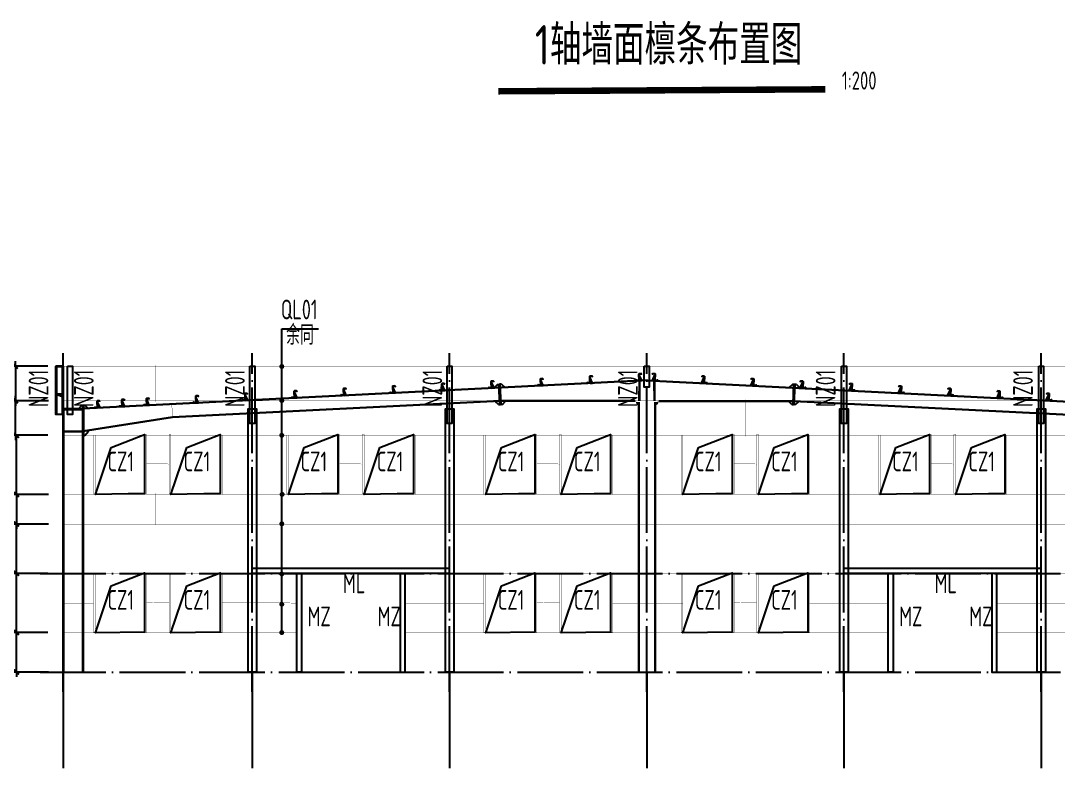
# Model space of a CAD drawing. Extents: x 180850 to 1400258, y 48356 to 327067.
# Drawn here: x 1057474 to 1089040, y 152110 to 174842 of the extents above; entities that cross this region are included whole.
import ezdxf
from ezdxf.enums import TextEntityAlignment as Align

# ---------------------------------------------------------------- set-up
doc = ezdxf.new("R2010")
doc.units = 0
doc.header["$LTSCALE"] = 1000
doc.linetypes.add('DOTE', pattern=[2.42, 2, -0.2, 0.02, -0.2])
doc.layers.add('_0', color=7, linetype='Continuous', lineweight=25)
for name, color, linetype in [('AXIS', 3, 'Continuous'), ('DIM_SYMB', 3, 'Continuous'), ('DOTE', 1, 'Continuous'), ('GL', 150, 'Continuous'), ('GZ', 50, 'Continuous'), ('LT', 27, 'Continuous'), ('NUM', 7, 'Continuous'), ('PUB_DIM', 3, 'Continuous'), ('PZ', 202, 'Continuous'), ('TEXT', 7, 'Continuous'), ('THIN', 7, 'Continuous')]:
    doc.layers.add(name, color=color, linetype=linetype)
doc.styles.add('_TCH_DIM_T3', font='SIMPLEX', dxfattribs={"width": 0.705882, "bigfont": 'GBCBIG'})
doc.styles.add('TSSD_Dimension', font='Tssdeng.shx', dxfattribs={"width": 0.8, "bigfont": 'hztxt.shx'})
doc.styles.add('TSSD_Label', font='tssdeng.shx', dxfattribs={"width": 0.7, "bigfont": 'hztxt.shx'})
doc.styles.add('TSSD_Norm', font='tssdeng.shx', dxfattribs={"bigfont": 'hztxt.shx'})
doc.dimstyles.new('_TCH_ARCH&&150', dxfattribs={"dimtxt": 446.25, "dimasz": 150, "dimexe": 375, "dimexo": 450, "dimgap": 189.375, "dimtad": 1, "dimdec": 0, "dimzin": 0, "dimdsep": 46, "dimtxsty": '_TCH_DIM_T3', "dimblk": 'ARCHTICK', "dimcen": 0.09, "dimclrd": 3, "dimclre": 3, "dimclrt": 7, "dimazin": 2, "dimtfac": 1, "dimtdec": 0, "dimtix": 1, "dimtmove": 2, "dimatfit": 3, "dimfxl": 1, "dimtolj": 1, "dimtzin": 0, "dimarcsym": 0})

# ---------------------------------------------------------------- blocks, each defined once
blk = doc.blocks.new('_ArchTick')
at = {"color": 0, "linetype": 'ByBlock', "const_width": 0.4}
blk.add_lwpolyline([(-0.5, -0.5), (0.5, 0.5)], dxfattribs=at)
blk = doc.blocks.new('*D465')
at = {"layer": 'Defpoints', "color": 0, "transparency": 16777216}
for p in [(1057345, 156236), (1058753, 156236), (1058748, 155036)]:
    blk.add_point(p, dxfattribs=at)
at = {"layer": 'PUB_DIM', "color": 3, "lineweight": -2, "transparency": 16777216}
for p, q in [((1057345, 156236), (1057345, 156386)), ((1058303, 156236), (1056970, 156236)), ((1057345, 155036), (1057345, 156236)), ((1058298, 155036), (1056970, 155036)), ((1057345, 155036), (1057345, 154886))]:
    blk.add_line(p, q, dxfattribs=at)
at = {"layer": 'PUB_DIM', "color": 3, "lineweight": -2, "transparency": 16777216, "xscale": 150, "yscale": 150, "zscale": 150}
for p, rotation in [((1057345, 156236), 270), ((1057345, 155036), 90)]:
    blk.add_blockref('_ArchTick', p, dxfattribs=dict(at, rotation=rotation))
at = {"layer": 'PUB_DIM', "color": 7, "transparency": 16777216, "insert": (1056933, 155636), "char_height": 446.2, "attachment_point": 5, "rotation": 90, "style": '_TCH_DIM_T3'}
blk.add_mtext('\\A1;1200', dxfattribs=at)
blk = doc.blocks.new('*D466')
at = {"layer": 'Defpoints', "color": 0, "transparency": 16777216}
for p in [(1057345, 158036), (1058753, 158036), (1058753, 156236)]:
    blk.add_point(p, dxfattribs=at)
at = {"layer": 'PUB_DIM', "color": 3, "lineweight": -2, "transparency": 16777216}
for p, q in [((1058303, 158036), (1056970, 158036)), ((1057345, 156236), (1057345, 158036)), ((1058303, 156236), (1056970, 156236))]:
    blk.add_line(p, q, dxfattribs=at)
at = {"layer": 'PUB_DIM', "color": 3, "lineweight": -2, "transparency": 16777216, "xscale": 150, "yscale": 150, "zscale": 150}
for p, rotation in [((1057345, 158036), 90), ((1057345, 156236), 270)]:
    blk.add_blockref('_ArchTick', p, dxfattribs=dict(at, rotation=rotation))
at = {"layer": 'PUB_DIM', "color": 7, "transparency": 16777216, "insert": (1056933, 157136), "char_height": 446.2, "attachment_point": 5, "rotation": 90, "style": '_TCH_DIM_T3'}
blk.add_mtext('\\A1;1800', dxfattribs=at)
blk = doc.blocks.new('*D467')
at = {"layer": 'Defpoints', "color": 0, "transparency": 16777216}
for p in [(1057345, 159536), (1058769, 159536), (1058753, 158036)]:
    blk.add_point(p, dxfattribs=at)
at = {"layer": 'PUB_DIM', "color": 3, "lineweight": -2, "transparency": 16777216}
for p, q in [((1058319, 159536), (1056970, 159536)), ((1057345, 158036), (1057345, 159536)), ((1058303, 158036), (1056970, 158036))]:
    blk.add_line(p, q, dxfattribs=at)
at = {"layer": 'PUB_DIM', "color": 3, "lineweight": -2, "transparency": 16777216, "xscale": 150, "yscale": 150, "zscale": 150}
for p, rotation in [((1057345, 159536), 90), ((1057345, 158036), 270)]:
    blk.add_blockref('_ArchTick', p, dxfattribs=dict(at, rotation=rotation))
at = {"layer": 'PUB_DIM', "color": 7, "transparency": 16777216, "insert": (1056933, 158786), "char_height": 446.2, "attachment_point": 5, "rotation": 90, "style": '_TCH_DIM_T3'}
blk.add_mtext('\\A1;1500', dxfattribs=at)
blk = doc.blocks.new('*D468')
at = {"layer": 'Defpoints', "color": 0, "transparency": 16777216}
for p in [(1057345, 162236), (1058753, 162236), (1058769, 160435)]:
    blk.add_point(p, dxfattribs=at)
at = {"layer": 'PUB_DIM', "color": 3, "lineweight": -2, "transparency": 16777216}
for p, q in [((1058303, 162236), (1056970, 162236)), ((1057345, 160435), (1057345, 162236)), ((1058319, 160435), (1056970, 160435))]:
    blk.add_line(p, q, dxfattribs=at)
at = {"layer": 'PUB_DIM', "color": 3, "lineweight": -2, "transparency": 16777216, "xscale": 150, "yscale": 150, "zscale": 150}
for p, rotation in [((1057345, 162236), 90), ((1057345, 160435), 270)]:
    blk.add_blockref('_ArchTick', p, dxfattribs=dict(at, rotation=rotation))
at = {"layer": 'PUB_DIM', "color": 7, "transparency": 16777216, "insert": (1056933, 161336), "char_height": 446.2, "attachment_point": 5, "rotation": 90, "style": '_TCH_DIM_T3'}
blk.add_mtext('\\A1;1800', dxfattribs=at)
blk = doc.blocks.new('*D469')
at = {"layer": 'Defpoints', "color": 0, "transparency": 16777216}
for p in [(1057312, 163286), (1058769, 163286), (1058753, 162236)]:
    blk.add_point(p, dxfattribs=at)
at = {"layer": 'PUB_DIM', "color": 3, "lineweight": -2, "transparency": 16777216}
for p, q in [((1058319, 163286), (1056937, 163286)), ((1057312, 163286), (1057312, 163436)), ((1057312, 162236), (1057312, 163286)), ((1058303, 162236), (1056937, 162236)), ((1057312, 162236), (1057312, 162086))]:
    blk.add_line(p, q, dxfattribs=at)
at = {"layer": 'PUB_DIM', "color": 3, "lineweight": -2, "transparency": 16777216, "xscale": 150, "yscale": 150, "zscale": 150}
for p, rotation in [((1057312, 163286), 270), ((1057312, 162236), 90)]:
    blk.add_blockref('_ArchTick', p, dxfattribs=dict(at, rotation=rotation))
at = {"layer": 'PUB_DIM', "color": 7, "transparency": 16777216, "insert": (1056899, 162761), "char_height": 446.2, "attachment_point": 5, "rotation": 90, "style": '_TCH_DIM_T3'}
blk.add_mtext('\\A1;1050', dxfattribs=at)
blk = doc.blocks.new('*D470')
at = {"color": 3, "lineweight": -2, "transparency": 16777216}
for p, q in [((1058284, 164336), (1055845, 164336)), ((1056220, 155036), (1056220, 164336)), ((1058319, 155036), (1055845, 155036))]:
    blk.add_line(p, q, dxfattribs=at)
at = {"layer": 'Defpoints', "color": 0, "transparency": 16777216}
for p in [(1056220, 164336), (1058734, 164336), (1058769, 155036)]:
    blk.add_point(p, dxfattribs=at)
at = {"color": 3, "lineweight": -2, "transparency": 16777216, "xscale": 150, "yscale": 150, "zscale": 150}
for p, rotation in [((1056220, 164336), 90), ((1056220, 155036), 270)]:
    blk.add_blockref('_ArchTick', p, dxfattribs=dict(at, rotation=rotation))
at = {"color": 7, "transparency": 16777216, "insert": (1055807, 159686), "char_height": 446.2, "attachment_point": 5, "rotation": 90, "style": '_TCH_DIM_T3'}
blk.add_mtext('\\A1;9300', dxfattribs=at)
blk = doc.blocks.new('*D471')
at = {"layer": 'Defpoints', "color": 0, "transparency": 16777216}
for p in [(1058769, 160435), (1057345, 159536), (1058769, 159536)]:
    blk.add_point(p, dxfattribs=at)
at = {"layer": 'PUB_DIM', "color": 3, "lineweight": -2, "transparency": 16777216}
for p, q in [((1058319, 160435), (1056970, 160435)), ((1057345, 160435), (1057345, 160585)), ((1057345, 160435), (1057345, 159536)), ((1058319, 159536), (1056970, 159536)), ((1057345, 159536), (1057345, 159386))]:
    blk.add_line(p, q, dxfattribs=at)
at = {"layer": 'PUB_DIM', "color": 3, "lineweight": -2, "transparency": 16777216, "xscale": 150, "yscale": 150, "zscale": 150}
for p, rotation in [((1057345, 160435), 270), ((1057345, 159536), 90)]:
    blk.add_blockref('_ArchTick', p, dxfattribs=dict(at, rotation=rotation))
at = {"layer": 'PUB_DIM', "color": 7, "transparency": 16777216, "insert": (1056933, 159986), "char_height": 446.2, "attachment_point": 5, "rotation": 90, "style": '_TCH_DIM_T3'}
blk.add_mtext('\\A1;900', dxfattribs=at)
blk = doc.blocks.new('*D472')
at = {"layer": 'Defpoints', "color": 0, "transparency": 16777216}
for p in [(1058753, 164336), (1057312, 163286), (1058769, 163286)]:
    blk.add_point(p, dxfattribs=at)
at = {"layer": 'PUB_DIM', "color": 3, "lineweight": -2, "transparency": 16777216}
for p, q in [((1057312, 164336), (1057312, 164486)), ((1058303, 164336), (1056937, 164336)), ((1057312, 164336), (1057312, 163286)), ((1058319, 163286), (1056937, 163286)), ((1057312, 163286), (1057312, 163136))]:
    blk.add_line(p, q, dxfattribs=at)
at = {"layer": 'PUB_DIM', "color": 3, "lineweight": -2, "transparency": 16777216, "xscale": 150, "yscale": 150, "zscale": 150}
for p, rotation in [((1057312, 164336), 270), ((1057312, 163286), 90)]:
    blk.add_blockref('_ArchTick', p, dxfattribs=dict(at, rotation=rotation))
at = {"layer": 'PUB_DIM', "color": 7, "transparency": 16777216, "insert": (1056899, 163811), "char_height": 446.2, "attachment_point": 5, "rotation": 90, "style": '_TCH_DIM_T3'}
blk.add_mtext('\\A1;1050', dxfattribs=at)
blk = doc.blocks.new('A$C68553040')
at = {"layer": 'GL'}
for p, q in [((18004, 8874), (830, 8015)), ((18004, 8862), (830, 8003)), ((17750, 8247, 5), (17753, 8849, 2)), ((17764, 8247, 5), (17767, 8850, 2)), ((17968, 8874), (35143, 8015)), ((17968, 8862), (35143, 8003)), ((18208, 8247, 5), (18206, 8850, 2)), ((18222, 8247, 5), (18220, 8849, 2)), ((13520, 8249, 0), (3547, 7751)), ((13521, 8237, 0), (3548, 7739)), ((17624, 8248, 0), (13520, 8250, 0)), ((17624, 8237, 1), (13521, 8238)), ((18348, 8237, 1), (22452, 8238)), ((18348, 8248, 0), (22452, 8250, 0)), ((22452, 8249, 0), (32425, 7751)), ((22452, 8237, 0), (32425, 7739)), ((3546, 7750), (832, 7323)), ((3546, 7750), (832, 7323)), ((3548, 7739), (832, 7311)), ((3548, 7739), (832, 7311))]:
    blk.add_line(p, q, dxfattribs=at)
at = {"layer": 'GL', "color": 6, "const_width": 10}
blk.add_lwpolyline([(3527, 8150), (3548, 7739)], dxfattribs=at)
blk.add_lwpolyline([(3527, 8150), (3548, 7739)], dxfattribs=at)
at = {"layer": 'GZ'}
for p, q in [((17736, 0, 4), (17734, 8209, -4)), ((17750, 0, 4), (17748, 8209, -4)), ((18220, 8209, -8), (18222, 0, 0)), ((18234, 8209, -8), (18236, 0, 0)), ((226, 0, 4), (226, 7986, 0)), ((240, 0, 4), (240, 7986, 0)), ((812, 7315, -8), (240, 7315, -4)), ((812, 7315, -8), (240, 7315, -4)), ((812, 7301, -8), (240, 7301, -4)), ((812, 7301, -8), (240, 7301, -4)), ((812, 7141, -4), (812, 0, 0)), ((826, 7141, -4), (826, 0, 0))]:
    blk.add_line(p, q, dxfattribs=at)
at = {"layer": 'GZ', "elevation": -2}
blk.add_lwpolyline([(226, 7986), (812, 7986), (812, 8000), (226, 8000)], close=True, dxfattribs=at)
at = {"layer": 'LT'}
for p, q in [((1, 9285), (1, 9233)), ((5, 9236), (5, 9282)), ((226, 9300), (6, 9300)), ((6, 9300), (6, 9297)), ((6, 9297), (226, 9297)), ((210, 9297), (12, 9297)), ((12, 9222), (24, 9222)), ((16, 9293), (207, 9293)), ((24, 9225), (16, 9225)), ((24, 9222), (24, 9225)), ((199, 9225), (199, 9222)), ((207, 9225), (199, 9225)), ((199, 9222), (210, 9222)), ((218, 9282), (218, 9236)), ((221, 9233), (221, 9285)), ((226, 9297), (226, 9300)), ((11, 8527), (23, 8527)), ((23, 8523), (15, 8523)), ((23, 8527), (23, 8523)), ((198, 8523), (198, 8527)), ((198, 8527), (209, 8527)), ((205, 8523), (198, 8523)), ((0, 8463), (0, 8515)), ((3, 8512), (3, 8466)), ((5, 8448), (5, 8452)), ((5, 8452), (225, 8452)), ((225, 8448), (5, 8448)), ((5, 8448), (225, 8369)), ((209, 8452), (11, 8452)), ((15, 8455), (205, 8455)), ((53, 8429), (53, 8468)), ((164, 8429), (164, 8468)), ((217, 8466), (217, 8512)), ((220, 8515), (220, 8463)), ((225, 8452), (225, 8448))]:
    blk.add_line(p, q, dxfattribs=at)
at = {"layer": 'LT', "color": 1, "linetype": 'Continuous'}
for p, q in [((14765, 8864, -4), (14725, 8862, -4)), ((14765, 8864, -4), (14725, 8862, -4)), ((16263, 8939, -4), (16223, 8937, -4)), ((16263, 8939, -4), (16223, 8937, -4)), ((16268, 8848, -4), (16228, 8846, -4)), ((16268, 8848, -4), (16228, 8846, -4)), ((17761, 9014, -4), (17721, 9012, -4)), ((17761, 9014, -4), (17721, 9012, -4)), ((17766, 8923, -4), (17726, 8921, -4)), ((17766, 8923, -4), (17726, 8921, -4)), ((18207, 8923, -4), (18247, 8921, -4)), ((18207, 8923, -4), (18247, 8921, -4)), ((18211, 9014, -4), (18251, 9012, -4)), ((18211, 9014, -4), (18251, 9012, -4)), ((19705, 8848, -4), (19745, 8846, -4)), ((19705, 8848, -4), (19745, 8846, -4)), ((19709, 8939, -4), (19749, 8937, -4)), ((19709, 8939, -4), (19749, 8937, -4)), ((21208, 8864, -4), (21247, 8862, -4)), ((21208, 8864, -4), (21247, 8862, -4)), ((8772, 8565, -4), (8732, 8563, -4)), ((8772, 8565, -4), (8732, 8563, -4)), ((10270, 8640, -4), (10231, 8638, -4)), ((10270, 8640, -4), (10231, 8638, -4)), ((10275, 8548, -4), (10235, 8546, -4)), ((10275, 8548, -4), (10235, 8546, -4)), ((11769, 8715, -4), (11729, 8713, -4)), ((11769, 8715, -4), (11729, 8713, -4)), ((11773, 8623, -4), (11733, 8621, -4)), ((11773, 8623, -4), (11733, 8621, -4)), ((13267, 8789, -4), (13227, 8787, -4)), ((13267, 8789, -4), (13227, 8787, -4)), ((13271, 8698, -4), (13231, 8696, -4)), ((13271, 8698, -4), (13231, 8696, -4)), ((14769, 8773, -4), (14730, 8771, -4)), ((14769, 8773, -4), (14730, 8771, -4)), ((21203, 8773, -4), (21243, 8771, -4)), ((21203, 8773, -4), (21243, 8771, -4)), ((22701, 8698, -4), (22741, 8696, -4)), ((22701, 8698, -4), (22741, 8696, -4)), ((22706, 8789, -4), (22746, 8787, -4)), ((22706, 8789, -4), (22746, 8787, -4)), ((24199, 8623, -4), (24239, 8621, -4)), ((24199, 8623, -4), (24239, 8621, -4)), ((24204, 8715, -4), (24244, 8713, -4)), ((24204, 8715, -4), (24244, 8713, -4)), ((25697, 8548, -4), (25737, 8546, -4)), ((25697, 8548, -4), (25737, 8546, -4)), ((25702, 8640, -4), (25742, 8638, -4)), ((25702, 8640, -4), (25742, 8638, -4)), ((27200, 8565, -4), (27240, 8563, -4)), ((27200, 8565, -4), (27240, 8563, -4)), ((2031, 8228, -4), (1991, 8226, -4)), ((2031, 8228, -4), (1991, 8226, -4)), ((2780, 8265, -4), (2740, 8263, -4)), ((2780, 8265, -4), (2740, 8263, -4)), ((4278, 8340, -4), (4238, 8338, -4)), ((4278, 8340, -4), (4238, 8338, -4)), ((4283, 8249, -4), (4243, 8247, -4)), ((4283, 8249, -4), (4243, 8247, -4)), ((5776, 8415, -4), (5736, 8413, -4)), ((5776, 8415, -4), (5736, 8413, -4)), ((5781, 8324, -4), (5741, 8322, -4)), ((5781, 8324, -4), (5741, 8322, -4)), ((7274, 8490, -4), (7234, 8488, -4)), ((7274, 8490, -4), (7234, 8488, -4)), ((7279, 8398, -4), (7239, 8396, -4)), ((7279, 8398, -4), (7239, 8396, -4)), ((8777, 8473, -4), (8737, 8471, -4)), ((8777, 8473, -4), (8737, 8471, -4)), ((27196, 8473, -4), (27235, 8471, -4)), ((27196, 8473, -4), (27235, 8471, -4)), ((28694, 8398, -4), (28734, 8396, -4)), ((28694, 8398, -4), (28734, 8396, -4)), ((28698, 8490, -4), (28738, 8488, -4)), ((28698, 8490, -4), (28738, 8488, -4)), ((30192, 8324, -4), (30232, 8322, -4)), ((30192, 8324, -4), (30232, 8322, -4)), ((30196, 8415, -4), (30236, 8413, -4)), ((30196, 8415, -4), (30236, 8413, -4)), ((1282, 8190, -4), (1242, 8188, -4)), ((1282, 8190, -4), (1242, 8188, -4)), ((1286, 8099, -4), (1246, 8097, -4)), ((1286, 8099, -4), (1246, 8097, -4)), ((2035, 8136, -4), (1995, 8134, -4)), ((2035, 8136, -4), (1995, 8134, -4)), ((2784, 8174, -4), (2745, 8172, -4)), ((2784, 8174, -4), (2745, 8172, -4))]:
    blk.add_line(p, q, dxfattribs=at)
at = {"layer": 'LT'}
for points in [[(225, 7836), (1, 7836), (1, 9297), (225, 9297)], [(195, 7836), (31, 7836), (31, 9297), (195, 9297)], [(14743, 8903), (14749, 8903), (14758, 8712), (14752, 8711)], [(14749, 8893), (14758, 8712), (14828, 8715)], [(16241, 8978), (16247, 8978), (16256, 8787), (16251, 8786)], [(16247, 8968), (16256, 8787), (16326, 8790)], [(17739, 9053), (17745, 9053), (17755, 8861), (17749, 8861)], [(17746, 9043), (17755, 8861), (17825, 8865)], [(18227, 9043), (18218, 8861), (18148, 8865)], [(18233, 9053), (18227, 9053), (18218, 8861), (18224, 8861)], [(19725, 8968), (19716, 8787), (19646, 8790)], [(19732, 8978), (19726, 8978), (19716, 8787), (19722, 8786)], [(21223, 8893), (21214, 8712), (21144, 8715)], [(21230, 8903), (21224, 8903), (21214, 8712), (21220, 8711)], [(7252, 8529), (7258, 8529), (7268, 8337), (7262, 8337)], [(8750, 8603), (8756, 8604), (8766, 8412), (8760, 8412)], [(8757, 8594), (8766, 8412), (8836, 8415)], [(10248, 8678), (10254, 8679), (10264, 8487), (10258, 8487)], [(10255, 8669), (10264, 8487), (10334, 8490)], [(11747, 8753), (11753, 8754), (11762, 8562), (11756, 8561)], [(11753, 8744), (11762, 8562), (11832, 8565)], [(13245, 8828), (13251, 8828), (13260, 8637), (13254, 8636)], [(13251, 8818), (13260, 8637), (13330, 8640)], [(22721, 8818), (22712, 8637), (22642, 8640)], [(22728, 8828), (22722, 8828), (22712, 8637), (22718, 8636)], [(24219, 8744), (24210, 8562), (24140, 8565)], [(24226, 8753), (24220, 8754), (24210, 8562), (24216, 8561)], [(25718, 8669), (25708, 8487), (25639, 8490)], [(25724, 8678), (25718, 8679), (25708, 8487), (25714, 8487)], [(27216, 8594), (27207, 8412), (27137, 8415)], [(27222, 8603), (27216, 8604), (27207, 8412), (27213, 8412)], [(28720, 8529), (28714, 8529), (28705, 8337), (28711, 8337)], [(1260, 8229), (1266, 8229), (1275, 8037), (1269, 8037)], [(1266, 8219), (1275, 8037), (1345, 8041)], [(2009, 8266), (2015, 8267), (2024, 8075), (2018, 8075)], [(2015, 8257), (2024, 8075), (2094, 8078)], [(2758, 8304), (2764, 8304), (2773, 8112), (2767, 8112)], [(2764, 8294), (2773, 8112), (2843, 8116)], [(4256, 8379), (4262, 8379), (4271, 8187), (4265, 8187)], [(4262, 8369), (4271, 8187), (4341, 8191)], [(5754, 8454), (5760, 8454), (5770, 8262), (5764, 8262)], [(5761, 8444), (5770, 8262), (5839, 8266)], [(7259, 8519), (7268, 8337), (7338, 8341)], [(28714, 8519), (28705, 8337), (28635, 8341)], [(30212, 8444), (30203, 8262), (30133, 8266)], [(30218, 8454), (30212, 8454), (30203, 8262), (30209, 8262)]]:
    blk.add_lwpolyline(points, close=True, dxfattribs=at)
at = {"layer": 'LT', "elevation": -4}
for points in [[(13244, 8833, -0.414214), (13254, 8844), (13310, 8846), (13324, 8834), (13326, 8836), (13311, 8849), (13251, 8846, 0.414214), (13241, 8836), (13250, 8659, -0.414214), (13241, 8649), (13185, 8646), (13171, 8659), (13169, 8657), (13184, 8643), (13244, 8646, 0.414214), (13253, 8656), (13244, 8833)], [(14743, 8908, -0.414214), (14752, 8919), (14808, 8921), (14822, 8909), (14824, 8911), (14809, 8924), (14749, 8921, 0.414214), (14739, 8911), (14748, 8734, -0.414214), (14739, 8724), (14683, 8721), (14669, 8734), (14667, 8731), (14682, 8718), (14742, 8721, 0.414214), (14751, 8731), (14743, 8908)], [(16241, 8983, -0.414214), (16250, 8993), (16306, 8996), (16320, 8983), (16322, 8986), (16307, 8999), (16247, 8996, 0.414214), (16238, 8986), (16246, 8809, -0.414214), (16237, 8799), (16181, 8796), (16167, 8809), (16165, 8806), (16180, 8793), (16240, 8796, 0.414214), (16250, 8806), (16241, 8983)], [(17739, 9058, -0.414214), (17748, 9068), (17804, 9071), (17818, 9058), (17820, 9061), (17805, 9074), (17745, 9071, 0.414214), (17736, 9061), (17744, 8884, -0.414214), (17735, 8873), (17679, 8871), (17665, 8883), (17663, 8881), (17678, 8868), (17738, 8871, 0.414214), (17748, 8881), (17739, 9058)], [(18234, 9058, 0.414214), (18224, 9068), (18168, 9071), (18154, 9058), (18152, 9061), (18167, 9074), (18227, 9071, -0.414214), (18237, 9061), (18228, 8884, 0.414214), (18237, 8873), (18293, 8871), (18307, 8883), (18309, 8881), (18294, 8868), (18234, 8871, -0.414214), (18225, 8881), (18234, 9058)], [(19732, 8983, 0.414214), (19722, 8993), (19667, 8996), (19652, 8983), (19650, 8986), (19666, 8999), (19725, 8996, -0.414214), (19735, 8986), (19726, 8809, 0.414214), (19736, 8799), (19791, 8796), (19805, 8809), (19807, 8806), (19792, 8793), (19732, 8796, -0.414214), (19723, 8806), (19732, 8983)], [(21230, 8908, 0.414214), (21220, 8919), (21165, 8921), (21151, 8909), (21149, 8911), (21164, 8924), (21224, 8921, -0.414214), (21233, 8911), (21224, 8734, 0.414214), (21234, 8724), (21289, 8721), (21304, 8734), (21306, 8731), (21290, 8718), (21231, 8721, -0.414214), (21221, 8731), (21230, 8908)], [(22728, 8833, 0.414214), (22719, 8844), (22663, 8846), (22649, 8834), (22647, 8836), (22662, 8849), (22722, 8846, -0.414214), (22731, 8836), (22722, 8659, 0.414214), (22732, 8649), (22788, 8646), (22802, 8659), (22804, 8657), (22789, 8643), (22729, 8646, -0.414214), (22719, 8656), (22728, 8833)], [(7252, 8534, -0.414214), (7261, 8544), (7317, 8547), (7331, 8534), (7333, 8536), (7318, 8550), (7258, 8547, 0.414214), (7249, 8536), (7258, 8360, -0.414214), (7248, 8349), (7192, 8346), (7178, 8359), (7176, 8357), (7191, 8343), (7251, 8346, 0.414214), (7261, 8357), (7252, 8534)], [(8750, 8608, -0.414214), (8760, 8619), (8815, 8622), (8829, 8609), (8831, 8611), (8816, 8625), (8756, 8622, 0.414214), (8747, 8611), (8756, 8435, -0.414214), (8746, 8424), (8691, 8421), (8676, 8434), (8674, 8432), (8689, 8418), (8749, 8421, 0.414214), (8759, 8432), (8750, 8608)], [(10248, 8683, -0.414214), (10258, 8694), (10313, 8697), (10327, 8684), (10329, 8686), (10314, 8700), (10254, 8697, 0.414214), (10245, 8686), (10254, 8509, -0.414214), (10244, 8499), (10189, 8496), (10175, 8509), (10173, 8507), (10188, 8493), (10247, 8496, 0.414214), (10257, 8507), (10248, 8683)], [(11746, 8758, -0.414214), (11756, 8769), (11811, 8772), (11826, 8759), (11828, 8761), (11813, 8775), (11753, 8772, 0.414214), (11743, 8761), (11752, 8584, -0.414214), (11742, 8574), (11687, 8571), (11673, 8584), (11671, 8582), (11686, 8568), (11746, 8571, 0.414214), (11755, 8581), (11746, 8758)], [(24226, 8758, 0.414214), (24217, 8769), (24161, 8772), (24147, 8759), (24145, 8761), (24160, 8775), (24220, 8772, -0.414214), (24229, 8761), (24220, 8584, 0.414214), (24230, 8574), (24286, 8571), (24300, 8584), (24302, 8582), (24287, 8568), (24227, 8571, -0.414214), (24217, 8581), (24226, 8758)], [(25724, 8683, 0.414214), (25715, 8694), (25659, 8697), (25645, 8684), (25643, 8686), (25658, 8700), (25718, 8697, -0.414214), (25727, 8686), (25719, 8509, 0.414214), (25728, 8499), (25784, 8496), (25798, 8509), (25800, 8507), (25785, 8493), (25725, 8496, -0.414214), (25715, 8507), (25724, 8683)], [(27222, 8608, 0.414214), (27213, 8619), (27157, 8622), (27143, 8609), (27141, 8611), (27156, 8625), (27216, 8622, -0.414214), (27226, 8611), (27217, 8435, 0.414214), (27226, 8424), (27282, 8421), (27296, 8434), (27298, 8432), (27283, 8418), (27223, 8421, -0.414214), (27214, 8432), (27222, 8608)], [(28721, 8534, 0.414214), (28711, 8544), (28655, 8547), (28641, 8534), (28639, 8536), (28654, 8550), (28714, 8547, -0.414214), (28724, 8536), (28715, 8360, 0.414214), (28724, 8349), (28780, 8346), (28794, 8359), (28796, 8357), (28781, 8343), (28721, 8346, -0.414214), (28712, 8357), (28721, 8534)], [(1259, 8234, -0.414214), (1269, 8244), (1325, 8247), (1339, 8234), (1341, 8237), (1326, 8250), (1266, 8247, 0.414214), (1256, 8237), (1265, 8060, -0.414214), (1256, 8049), (1200, 8047), (1186, 8059), (1184, 8057), (1199, 8044), (1259, 8047, 0.414214), (1268, 8057), (1259, 8234)], [(2008, 8271, -0.414214), (2018, 8282), (2074, 8285), (2088, 8272), (2090, 8274), (2075, 8288), (2015, 8285, 0.414214), (2005, 8274), (2014, 8097, -0.414214), (2005, 8087), (1949, 8084), (1935, 8097), (1933, 8095), (1948, 8081), (2008, 8084, 0.414214), (2017, 8095), (2008, 8271)], [(2758, 8309, -0.414214), (2767, 8319), (2823, 8322), (2837, 8309), (2839, 8312), (2824, 8325), (2764, 8322, 0.414214), (2754, 8312), (2763, 8135, -0.414214), (2754, 8124), (2698, 8122), (2684, 8134), (2682, 8132), (2697, 8119), (2757, 8122, 0.414214), (2766, 8132), (2758, 8309)], [(4256, 8384, -0.414214), (4265, 8394), (4321, 8397), (4335, 8384), (4337, 8386), (4322, 8400), (4262, 8397, 0.414214), (4252, 8387), (4261, 8210, -0.414214), (4252, 8199), (4196, 8197), (4182, 8209), (4180, 8207), (4195, 8193), (4255, 8196, 0.414214), (4264, 8207), (4256, 8384)], [(5754, 8459, -0.414214), (5763, 8469), (5819, 8472), (5833, 8459), (5835, 8461), (5820, 8475), (5760, 8472, 0.414214), (5751, 8461), (5759, 8285, -0.414214), (5750, 8274), (5694, 8271), (5680, 8284), (5678, 8282), (5693, 8268), (5753, 8271, 0.414214), (5763, 8282), (5754, 8459)], [(30219, 8459, 0.414214), (30209, 8469), (30154, 8472), (30139, 8459), (30137, 8461), (30152, 8475), (30212, 8472, -0.414214), (30222, 8461), (30213, 8285, 0.414214), (30222, 8274), (30278, 8271), (30292, 8284), (30294, 8282), (30279, 8268), (30219, 8271, -0.414214), (30210, 8282), (30219, 8459)]]:
    blk.add_lwpolyline(points, format="xyb", dxfattribs=at)
at = {"layer": 'LT'}
for centre, start, end in [((12, 9285), 90, 180), ((12, 9233), 180, 270), ((16, 9282), 90, 180), ((16, 9236), 180, 270), ((207, 9282), 0, 90), ((207, 9236), 270, 0), ((210, 9285), 0, 90), ((210, 9233), 270, 0), ((11, 8515), 90, 180), ((15, 8512), 90, 180), ((205, 8512), 0, 90), ((209, 8515), 0, 90), ((11, 8463), 180, 270), ((15, 8466), 180, 270), ((205, 8466), 270, 0), ((209, 8463), 270, 0)]:
    blk.add_arc(centre, 11.3, start, end, dxfattribs=at)
at = {"layer": 'LT', "color": 1, "linetype": 'Continuous'}
for points in [[(14742, 8851, -4), (14741, 8875, -4), (14751, 8851, -4), (14750, 8876, -4)], [(14742, 8851, -4), (14741, 8875, -4), (14751, 8851, -4), (14750, 8876, -4)], [(16241, 8926, -4), (16239, 8950, -4), (16250, 8926, -4), (16248, 8951, -4)], [(16241, 8926, -4), (16239, 8950, -4), (16250, 8926, -4), (16248, 8951, -4)], [(16244, 8859, -4), (16245, 8834, -4), (16253, 8859, -4), (16254, 8835, -4)], [(16244, 8859, -4), (16245, 8834, -4), (16253, 8859, -4), (16254, 8835, -4)], [(17739, 9001, -4), (17737, 9025, -4), (17748, 9001, -4), (17746, 9026, -4)], [(17739, 9001, -4), (17737, 9025, -4), (17748, 9001, -4), (17746, 9026, -4)], [(17742, 8934, -4), (17743, 8909, -4), (17751, 8934, -4), (17752, 8910, -4)], [(17742, 8934, -4), (17743, 8909, -4), (17751, 8934, -4), (17752, 8910, -4)], [(18230, 8934, -4), (18229, 8909, -4), (18221, 8934, -4), (18220, 8910, -4)], [(18230, 8934, -4), (18229, 8909, -4), (18221, 8934, -4), (18220, 8910, -4)], [(18234, 9001, -4), (18235, 9025, -4), (18225, 9001, -4), (18226, 9026, -4)], [(18234, 9001, -4), (18235, 9025, -4), (18225, 9001, -4), (18226, 9026, -4)], [(19729, 8859, -4), (19727, 8834, -4), (19720, 8859, -4), (19718, 8835, -4)], [(19729, 8859, -4), (19727, 8834, -4), (19720, 8859, -4), (19718, 8835, -4)], [(19732, 8926, -4), (19733, 8950, -4), (19723, 8926, -4), (19724, 8951, -4)], [(19732, 8926, -4), (19733, 8950, -4), (19723, 8926, -4), (19724, 8951, -4)], [(21230, 8851, -4), (21231, 8875, -4), (21221, 8851, -4), (21222, 8876, -4)], [(21230, 8851, -4), (21231, 8875, -4), (21221, 8851, -4), (21222, 8876, -4)], [(8750, 8551, -4), (8749, 8576, -4), (8759, 8552, -4), (8758, 8576, -4)], [(8750, 8551, -4), (8749, 8576, -4), (8759, 8552, -4), (8758, 8576, -4)], [(10248, 8626, -4), (10247, 8651, -4), (10257, 8627, -4), (10256, 8651, -4)], [(10248, 8626, -4), (10247, 8651, -4), (10257, 8627, -4), (10256, 8651, -4)], [(10251, 8559, -4), (10253, 8535, -4), (10260, 8560, -4), (10262, 8535, -4)], [(10251, 8559, -4), (10253, 8535, -4), (10260, 8560, -4), (10262, 8535, -4)], [(11746, 8701, -4), (11745, 8726, -4), (11755, 8702, -4), (11754, 8726, -4)], [(11746, 8701, -4), (11745, 8726, -4), (11755, 8702, -4), (11754, 8726, -4)], [(11749, 8634, -4), (11751, 8610, -4), (11758, 8635, -4), (11760, 8610, -4)], [(11749, 8634, -4), (11751, 8610, -4), (11758, 8635, -4), (11760, 8610, -4)], [(13244, 8776, -4), (13243, 8801, -4), (13253, 8777, -4), (13252, 8801, -4)], [(13244, 8776, -4), (13243, 8801, -4), (13253, 8777, -4), (13252, 8801, -4)], [(13248, 8709, -4), (13249, 8685, -4), (13257, 8710, -4), (13258, 8685, -4)], [(13248, 8709, -4), (13249, 8685, -4), (13257, 8710, -4), (13258, 8685, -4)], [(14746, 8784, -4), (14747, 8760, -4), (14755, 8784, -4), (14756, 8760, -4)], [(14746, 8784, -4), (14747, 8760, -4), (14755, 8784, -4), (14756, 8760, -4)], [(21227, 8784, -4), (21225, 8760, -4), (21218, 8784, -4), (21217, 8760, -4)], [(21227, 8784, -4), (21225, 8760, -4), (21218, 8784, -4), (21217, 8760, -4)], [(22725, 8709, -4), (22724, 8685, -4), (22716, 8710, -4), (22715, 8685, -4)], [(22725, 8709, -4), (22724, 8685, -4), (22716, 8710, -4), (22715, 8685, -4)], [(22728, 8776, -4), (22729, 8801, -4), (22719, 8777, -4), (22720, 8801, -4)], [(22728, 8776, -4), (22729, 8801, -4), (22719, 8777, -4), (22720, 8801, -4)], [(24223, 8634, -4), (24222, 8610, -4), (24214, 8635, -4), (24213, 8610, -4)], [(24223, 8634, -4), (24222, 8610, -4), (24214, 8635, -4), (24213, 8610, -4)], [(24226, 8701, -4), (24228, 8726, -4), (24217, 8702, -4), (24219, 8726, -4)], [(24226, 8701, -4), (24228, 8726, -4), (24217, 8702, -4), (24219, 8726, -4)], [(25721, 8559, -4), (25720, 8535, -4), (25712, 8560, -4), (25711, 8535, -4)], [(25721, 8559, -4), (25720, 8535, -4), (25712, 8560, -4), (25711, 8535, -4)], [(25724, 8626, -4), (25726, 8651, -4), (25715, 8627, -4), (25717, 8651, -4)], [(25724, 8626, -4), (25726, 8651, -4), (25715, 8627, -4), (25717, 8651, -4)], [(27223, 8551, -4), (27224, 8576, -4), (27214, 8552, -4), (27215, 8576, -4)], [(27223, 8551, -4), (27224, 8576, -4), (27214, 8552, -4), (27215, 8576, -4)], [(2008, 8214, -4), (2007, 8239, -4), (2017, 8215, -4), (2016, 8239, -4)], [(2008, 8214, -4), (2007, 8239, -4), (2017, 8215, -4), (2016, 8239, -4)], [(2757, 8252, -4), (2756, 8276, -4), (2766, 8252, -4), (2765, 8277, -4)], [(2757, 8252, -4), (2756, 8276, -4), (2766, 8252, -4), (2765, 8277, -4)], [(4255, 8327, -4), (4254, 8351, -4), (4264, 8327, -4), (4263, 8352, -4)], [(4255, 8327, -4), (4254, 8351, -4), (4264, 8327, -4), (4263, 8352, -4)], [(4259, 8260, -4), (4260, 8235, -4), (4268, 8260, -4), (4269, 8236, -4)], [(4259, 8260, -4), (4260, 8235, -4), (4268, 8260, -4), (4269, 8236, -4)], [(5754, 8402, -4), (5752, 8426, -4), (5763, 8402, -4), (5761, 8426, -4)], [(5754, 8402, -4), (5752, 8426, -4), (5763, 8402, -4), (5761, 8426, -4)], [(5757, 8335, -4), (5758, 8310, -4), (5766, 8335, -4), (5767, 8311, -4)], [(5757, 8335, -4), (5758, 8310, -4), (5766, 8335, -4), (5767, 8311, -4)], [(7252, 8476, -4), (7251, 8501, -4), (7261, 8477, -4), (7260, 8501, -4)], [(7252, 8476, -4), (7251, 8501, -4), (7261, 8477, -4), (7260, 8501, -4)], [(7255, 8410, -4), (7256, 8385, -4), (7264, 8410, -4), (7265, 8386, -4)], [(7255, 8410, -4), (7256, 8385, -4), (7264, 8410, -4), (7265, 8386, -4)], [(8753, 8484, -4), (8754, 8460, -4), (8762, 8485, -4), (8763, 8460, -4)], [(8753, 8484, -4), (8754, 8460, -4), (8762, 8485, -4), (8763, 8460, -4)], [(27219, 8484, -4), (27218, 8460, -4), (27210, 8485, -4), (27209, 8460, -4)], [(27219, 8484, -4), (27218, 8460, -4), (27210, 8485, -4), (27209, 8460, -4)], [(28717, 8410, -4), (28716, 8385, -4), (28708, 8410, -4), (28707, 8386, -4)], [(28717, 8410, -4), (28716, 8385, -4), (28708, 8410, -4), (28707, 8386, -4)], [(28721, 8476, -4), (28722, 8501, -4), (28712, 8477, -4), (28713, 8501, -4)], [(28721, 8476, -4), (28722, 8501, -4), (28712, 8477, -4), (28713, 8501, -4)], [(30215, 8335, -4), (30214, 8310, -4), (30206, 8335, -4), (30205, 8311, -4)], [(30215, 8335, -4), (30214, 8310, -4), (30206, 8335, -4), (30205, 8311, -4)], [(30219, 8402, -4), (30220, 8426, -4), (30210, 8402, -4), (30211, 8426, -4)], [(30219, 8402, -4), (30220, 8426, -4), (30210, 8402, -4), (30211, 8426, -4)], [(1259, 8177, -4), (1258, 8201, -4), (1268, 8177, -4), (1267, 8202, -4)], [(1259, 8177, -4), (1258, 8201, -4), (1268, 8177, -4), (1267, 8202, -4)], [(1263, 8110, -4), (1264, 8085, -4), (1272, 8110, -4), (1273, 8086, -4)], [(1263, 8110, -4), (1264, 8085, -4), (1272, 8110, -4), (1273, 8086, -4)], [(2012, 8147, -4), (2013, 8123, -4), (2021, 8148, -4), (2022, 8123, -4)], [(2012, 8147, -4), (2013, 8123, -4), (2021, 8148, -4), (2022, 8123, -4)], [(2761, 8185, -4), (2762, 8160, -4), (2770, 8185, -4), (2771, 8161, -4)], [(2761, 8185, -4), (2762, 8160, -4), (2770, 8185, -4), (2771, 8161, -4)]]:
    blk.add_solid(points, dxfattribs=at)
at = {"layer": 'LT'}
for points in [[(65, 8455), (41, 8455), (65, 8448), (41, 8448)], [(176, 8455), (151, 8455), (176, 8448), (151, 8448)]]:
    blk.add_solid(points, dxfattribs=at)
at = {"layer": 'PZ'}
for p, q in [((13435, 8746, -2), (13336, 8640, -4)), ((13435, 8746, -2), (13336, 8640, -4)), ((13435, 8746, -2), (13475, 8748, -2)), ((13435, 8746, -2), (13475, 8748, -2)), ((13555, 8752, -2), (13515, 8750, -2)), ((13555, 8752, -2), (13515, 8750, -2)), ((13555, 8752, -2), (13665, 8657, -4)), ((13555, 8752, -2), (13665, 8657, -4)), ((22417, 8752, -2), (22308, 8657, -4)), ((22417, 8752, -2), (22308, 8657, -4)), ((22417, 8752, -2), (22457, 8750, -2)), ((22417, 8752, -2), (22457, 8750, -2)), ((22537, 8746, -2), (22497, 8748, -2)), ((22537, 8746, -2), (22497, 8748, -2)), ((22537, 8746, -2), (22637, 8640, -4)), ((22537, 8746, -2), (22637, 8640, -4)), ((13466, 8135), (13363, 8230)), ((13466, 8135), (13363, 8230)), ((13586, 8141), (13682, 8237)), ((13586, 8141), (13682, 8237)), ((17624, 8249, 5), (17624, 8237, 1)), ((17674, 8209, 1), (17674, 8179, 1)), ((17674, 8209, 1), (17674, 8179, 1)), ((18294, 8209, 1), (18294, 8179, 1)), ((18294, 8209, 1), (18294, 8179, 1)), ((18298, 8209, 1), (18298, 8179, 1)), ((18298, 8209, 1), (18298, 8179, 1)), ((18344, 8249, 5), (18344, 8235, 1)), ((18348, 8249, 5), (18348, 8237, 1)), ((22387, 8141), (22290, 8237)), ((22387, 8141), (22290, 8237)), ((22507, 8135), (22609, 8230)), ((22507, 8135), (22609, 8230)), ((782, 8110, -4), (690, 8000, -4)), ((812, 8110, -4), (782, 8110, -4)), ((812, 8110, -4), (782, 8110, -4)), ((812, 8110, -4), (812, 7141, -4)), ((812, 8110, -4), (852, 8110, -4)), ((832, 7191, -4), (832, 8110, -4)), ((852, 8110, -4), (882, 8111, -4)), ((852, 8110, -4), (882, 8111, -4)), ((852, 7191, -4), (852, 8110, -4)), ((882, 8111, -4), (979, 8010, -4)), ((13466, 8135), (13506, 8137)), ((13466, 8135), (13506, 8137)), ((13586, 8141), (13546, 8139)), ((13586, 8141), (13546, 8139)), ((17674, 8179, 1), (17734, 8112, -4)), ((18294, 8179, 1), (18234, 8123, -8)), ((18298, 8179, 1), (18238, 8112, -4)), ((22387, 8141), (22427, 8139)), ((22387, 8141), (22427, 8139)), ((22507, 8135), (22467, 8137)), ((22507, 8135), (22467, 8137)), ((882, 7191, -4), (995, 7328, -4)), ((812, 7141, -4), (826, 7141, -8)), ((826, 7141, -8), (832, 7191, -4)), ((832, 7191, -4), (852, 7191, -4)), ((832, 7191, -4), (852, 7191, -4)), ((852, 7191, -4), (882, 7191, -4))]:
    blk.add_line(p, q, dxfattribs=at)
for points in [[(13526, 8138), (13506, 8137), (13475, 8748), (13495, 8749)], [(13526, 8138), (13506, 8137), (13475, 8748), (13495, 8749)], [(13526, 8138), (13546, 8139), (13515, 8750), (13495, 8749)], [(13526, 8138), (13546, 8139), (13515, 8750), (13495, 8749)], [(22447, 8138), (22427, 8139), (22457, 8750), (22477, 8749)], [(22447, 8138), (22427, 8139), (22457, 8750), (22477, 8749)], [(22447, 8138), (22467, 8137), (22497, 8748), (22477, 8749)], [(22447, 8138), (22467, 8137), (22497, 8748), (22477, 8749)]]:
    blk.add_lwpolyline(points, close=True, dxfattribs=at)
at = {"layer": 'PZ', "const_width": 2}
for points, elevation in [([(17624, 8237), (17624, 8249), (18344, 8247), (18344, 8235), (18294, 8229), (17674, 8229), (17624, 8237)], 0), ([(17674, 8209), (18294, 8209), (18294, 8229), (17674, 8229)], 1)]:
    blk.add_lwpolyline(points, close=True, dxfattribs=dict(at, elevation=elevation))

msp = doc.modelspace()

# ---------------------------------------------------------------- linework, layer by layer
at = {"layer": '_0', "color": 1, "const_width": 75}
for points in [[(1065378.45, 164326.93, 1), (1065453.45, 164326.93, 1)], [(1065378.45, 163290.99, 1), (1065453.45, 163290.99, 1)], [(1065378.45, 162234.61, 1), (1065453.45, 162234.61, 1)], [(1065389.09, 160438.28, 1), (1065464.09, 160438.28, 1)], [(1065378.45, 159542.54, 1), (1065453.45, 159542.54, 1)], [(1065378.45, 158017.96, 1), (1065453.45, 158017.96, 1)], [(1065378.45, 157096.33, 1), (1065453.45, 157096.33, 1)], [(1065378.45, 156235.73, 1), (1065453.45, 156235.73, 1)]]:
    msp.add_lwpolyline(points, format="xyb", close=True, dxfattribs=at)
at = {"layer": 'AXIS', "linetype": 'ByBlock'}
for p, q in [((1065415.95, 156176.68), (1065415.95, 165473.34)), ((1065415.95, 165473.34), (1066533, 165473.34))]:
    msp.add_line(p, q, dxfattribs=at)
at = {"layer": 'AXIS', "color": 6, "linetype": 'ByBlock'}
for p, q in [((1070519.36, 158185.73), (1064519.36, 158185.73)), ((1088519.36, 158185.73), (1082519.36, 158185.73)), ((1070519.36, 158035.73), (1064519.36, 158035.81)), ((1088519.36, 158035.73), (1082519.36, 158035.81))]:
    msp.add_line(p, q, dxfattribs=at)
at = {"layer": 'AXIS'}
for p, q in [((1058769.36, 155035.73), (1058769.36, 152109.54)), ((1064519.36, 155035.73), (1064519.36, 152109.54)), ((1070519.36, 155035.73), (1070519.36, 152109.54)), ((1076519.36, 155035.73), (1076519.36, 152109.54)), ((1082519.36, 155035.73), (1082519.36, 152109.54)), ((1088519.36, 155035.73), (1088519.36, 152109.54))]:
    msp.add_line(p, q, dxfattribs=at)
at = {"layer": 'AXIS', "color": 3, "linetype": 'ByBlock', "const_width": 1}
for points in [[(1061584.36, 163255.73), (1061584.36, 163315.73), (1061584.36, 164305.73), (1061584.36, 164365.73)], [(1067459.36, 163255.73), (1067459.36, 163315.73), (1067459.36, 164305.73), (1067459.36, 164365.73)], [(1073459.36, 163255.73), (1073459.36, 163315.73), (1073459.36, 164305.73), (1073459.36, 164365.73)], [(1079459.36, 163255.73), (1079459.36, 163315.73), (1079459.36, 164305.73), (1079459.36, 164365.73)], [(1085459.36, 163255.73), (1085459.36, 163315.73), (1085459.36, 164305.73), (1085459.36, 164365.73)], [(1061649.36, 162202.36), (1061649.36, 162262.36), (1061649.36, 163255.73), (1061649.36, 163315.73)], [(1067524.36, 162202.36), (1067524.36, 162262.36), (1067524.36, 163255.73), (1067524.36, 163315.73)], [(1073524.36, 162202.36), (1073524.36, 162262.36), (1073524.36, 163255.73), (1073524.36, 163315.73)], [(1079524.36, 162202.36), (1079524.36, 162262.36), (1079524.36, 163255.73), (1079524.36, 163315.73)], [(1085524.36, 162202.36), (1085524.36, 162262.36), (1085524.36, 163255.73), (1085524.36, 163315.73)], [(1061584.36, 159502.36), (1061584.36, 159562.36), (1061584.36, 160409.4), (1061584.36, 160469.4)], [(1067459.36, 159502.36), (1067459.36, 159562.36), (1067459.36, 160409.4), (1067459.36, 160469.4)], [(1073459.36, 159502.36), (1073459.36, 159562.36), (1073459.36, 160409.4), (1073459.36, 160469.4)], [(1079459.36, 159502.36), (1079459.36, 159562.36), (1079459.36, 160409.4), (1079459.36, 160469.4)], [(1085459.36, 159502.36), (1085459.36, 159562.36), (1085459.36, 160409.4), (1085459.36, 160469.4)], [(1061644.36, 158002.36), (1061644.36, 158062.36), (1061644.36, 159502.36), (1061644.36, 159562.36)], [(1067519.36, 158155.73), (1067519.36, 158215.73), (1067519.36, 159502.36), (1067519.36, 159562.36)], [(1073519.36, 158002.36), (1073519.36, 158062.36), (1073519.36, 159502.36), (1073519.36, 159562.36)], [(1079519.36, 158002.36), (1079519.36, 158062.36), (1079519.36, 159502.36), (1079519.36, 159562.36)], [(1085519.36, 158002.36), (1085519.36, 158062.36), (1085519.36, 159502.36), (1085519.36, 159562.36)]]:
    msp.add_lwpolyline(points, dxfattribs=at)
at = {"layer": 'AXIS', "color": 6, "linetype": 'ByBlock'}
for points in [[(1065869.36, 158035.81), (1066019.36, 158035.81), (1066019.36, 155035.73), (1065869.36, 155035.73)], [(1069169.36, 158035.81), (1069019.36, 158035.81), (1069019.36, 155035.73), (1069169.36, 155035.73)], [(1083869.36, 158035.81), (1084019.36, 158035.81), (1084019.36, 155035.73), (1083869.36, 155035.73)], [(1087169.36, 158035.81), (1087019.36, 158035.81), (1087019.36, 155035.73), (1087169.36, 155035.73)]]:
    msp.add_lwpolyline(points, close=True, dxfattribs=at)
at = {"layer": 'DIM_SYMB', "const_width": 196}
msp.add_lwpolyline([(1072004.41, 172697.47), (1081951, 172757.77)], dxfattribs=at)
at = {"layer": 'DOTE', "linetype": 'DOTE'}
for p, q in [((1058769.36, 154429.33), (1058769.36, 164737.39)), ((1064519.36, 154429.33), (1064519.36, 164737.39)), ((1070519.36, 154429.33), (1070519.36, 164737.39)), ((1076519.36, 154429.33), (1076519.36, 164737.39)), ((1082519.36, 154429.33), (1082519.36, 164737.39)), ((1088519.36, 154429.33), (1088519.36, 164737.39)), ((1058063.7, 158035.73), (1095398.06, 158035.73)), ((1058063.7, 155035.73), (1095398.06, 155035.73))]:
    msp.add_line(p, q, dxfattribs=at)
at = {"layer": 'GL'}
for points in [[(1060223.35, 161868.82), (1061244.4, 162257.9), (1061244.4, 160461.27), (1059744.4, 160439.11)], [(1062523.27, 161868.82), (1063544.31, 162257.9), (1063544.31, 160461.27), (1062044.31, 160439.11)], [(1066098.35, 161868.82), (1067119.4, 162257.9), (1067119.4, 160461.27), (1065619.4, 160439.11)], [(1068398.27, 161868.82), (1069419.31, 162257.9), (1069419.31, 160461.27), (1067919.31, 160439.11)], [(1072098.35, 161868.82), (1073119.4, 162257.9), (1073119.4, 160461.27), (1071619.4, 160439.11)], [(1074398.27, 161868.82), (1075419.31, 162257.9), (1075419.31, 160461.27), (1073919.31, 160439.11)], [(1078098.35, 161868.82), (1079119.4, 162257.9), (1079119.4, 160461.27), (1077619.4, 160439.11)], [(1080398.27, 161868.82), (1081419.31, 162257.9), (1081419.31, 160461.27), (1079919.31, 160439.11)], [(1084098.35, 161868.82), (1085119.4, 162257.9), (1085119.4, 160461.27), (1083619.4, 160439.11)], [(1086398.27, 161868.82), (1087419.31, 162257.9), (1087419.31, 160461.27), (1085919.31, 160439.11)], [(1060223.35, 157659.54), (1061244.4, 158048.62), (1061244.4, 156251.99), (1059744.4, 156229.82)], [(1062523.27, 157659.54), (1063544.31, 158048.62), (1063544.31, 156251.99), (1062044.31, 156229.82)], [(1072098.35, 157659.54), (1073119.4, 158048.62), (1073119.4, 156251.99), (1071619.4, 156229.82)], [(1074398.27, 157659.54), (1075419.31, 158048.62), (1075419.31, 156251.99), (1073919.31, 156229.82)], [(1078098.35, 157659.54), (1079119.4, 158048.62), (1079119.4, 156251.99), (1077619.4, 156229.82)], [(1080398.27, 157659.54), (1081419.31, 158048.62), (1081419.31, 156251.99), (1079919.31, 156229.82)]]:
    msp.add_lwpolyline(points, close=True, dxfattribs=at)
at = {"layer": 'GZ'}
for points in [[(1058895.14, 164335.73), (1059045.14, 164335.73), (1059045.14, 162868.07), (1058895.14, 162868.07)], [(1064444.36, 164335.73), (1064594.36, 164335.73), (1064594.36, 162589.46), (1064444.36, 162589.46)], [(1070444.36, 164335.73), (1070594.36, 164335.73), (1070594.36, 162589.46), (1070444.36, 162589.46)], [(1076444.36, 164335.73), (1076594.36, 164335.73), (1076594.36, 163697.29), (1076444.36, 163697.29)], [(1082444.36, 164335.73), (1082594.36, 164335.73), (1082594.36, 162589.46), (1082444.36, 162589.46)], [(1088444.36, 164335.73), (1088594.36, 164335.73), (1088594.36, 162589.46), (1088444.36, 162589.46)], [(1064397.36, 155035.73), (1064397.36, 163035.73), (1064647.36, 163035.73), (1064647.36, 155035.73)], [(1070397.36, 155035.73), (1070397.36, 163035.73), (1070647.36, 163035.73), (1070647.36, 155035.73)], [(1082397.36, 155035.73), (1082397.36, 163035.73), (1082647.36, 163035.73), (1082647.36, 155035.73)], [(1088397.36, 155035.73), (1088397.36, 163035.73), (1088647.36, 163035.73), (1088647.36, 155035.73)]]:
    msp.add_lwpolyline(points, close=True, dxfattribs=at)
at = {"layer": 'LT', "linetype": 'ByBlock', "const_width": 10}
for points in [[(1094269.36, 164335.73), (1058769.36, 164335.73)], [(1094269.36, 163285.73), (1058769.36, 163285.73)], [(1094269.36, 162235.73), (1058769.36, 162235.73)], [(1061301.36, 161365.5), (1061987.36, 161362.17)], [(1067176.36, 161365.5), (1067862.36, 161362.17)], [(1073176.36, 161365.5), (1073862.36, 161362.17)], [(1079176.36, 161365.5), (1079862.36, 161362.17)], [(1085176.36, 161365.5), (1085862.36, 161362.17)], [(1094278.8, 160438.66), (1058778.8, 160438.66)], [(1094269.36, 159535.73), (1058769.36, 159535.73)], [(1094269.36, 158035.81), (1058769.36, 158035.81)], [(1059687.44, 157134.05), (1058769.36, 157134.05)], [(1061301.36, 157156.21), (1061987.36, 157152.88)], [(1063601.27, 157145.05), (1065869.36, 157134.05)], [(1071562.44, 157134.05), (1069169.36, 157134.05)], [(1073176.36, 157156.21), (1073862.36, 157152.88)], [(1077619.4, 157128.14), (1075476.27, 157128.14)], [(1079176.36, 157156.21), (1079862.36, 157152.88)], [(1081476.27, 157134.05), (1083869.36, 157134.05)], [(1089437.44, 157134.05), (1087169.36, 157134.05)], [(1065869.36, 156235.73), (1058769.36, 156235.73)], [(1083869.36, 156235.73), (1069169.36, 156235.73)], [(1094269.36, 156235.73), (1087169.36, 156235.73)]]:
    msp.add_lwpolyline(points, dxfattribs=at)
for points in [[(1061301.36, 162257.9), (1061244.4, 162257.9), (1061244.4, 160461.27), (1061301.36, 160461.27)], [(1061987.36, 162257.9), (1062044.31, 162257.9), (1062044.31, 160461.27), (1061987.36, 160461.27)], [(1067176.36, 162257.9), (1067119.4, 162257.9), (1067119.4, 160461.27), (1067176.36, 160461.27)], [(1067862.36, 162257.9), (1067919.31, 162257.9), (1067919.31, 160461.27), (1067862.36, 160461.27)], [(1073176.36, 162257.9), (1073119.4, 162257.9), (1073119.4, 160461.27), (1073176.36, 160461.27)], [(1073862.36, 162257.9), (1073919.31, 162257.9), (1073919.31, 160461.27), (1073862.36, 160461.27)], [(1079176.36, 162257.9), (1079119.4, 162257.9), (1079119.4, 160461.27), (1079176.36, 160461.27)], [(1079862.36, 162257.9), (1079919.31, 162257.9), (1079919.31, 160461.27), (1079862.36, 160461.27)], [(1085176.36, 162257.9), (1085119.4, 162257.9), (1085119.4, 160461.27), (1085176.36, 160461.27)], [(1085862.36, 162257.9), (1085919.31, 162257.9), (1085919.31, 160461.27), (1085862.36, 160461.27)], [(1059687.44, 162235.73), (1059744.4, 162235.73), (1059744.4, 160439.11), (1059687.44, 160439.11)], [(1063601.27, 162235.73), (1063544.31, 162235.73), (1063544.31, 160439.11), (1063601.27, 160439.11)], [(1065562.44, 162235.73), (1065619.4, 162235.73), (1065619.4, 160439.11), (1065562.44, 160439.11)], [(1069476.27, 162235.73), (1069419.31, 162235.73), (1069419.31, 160439.11), (1069476.27, 160439.11)], [(1071562.44, 162235.73), (1071619.4, 162235.73), (1071619.4, 160439.11), (1071562.44, 160439.11)], [(1075476.27, 162235.73), (1075419.31, 162235.73), (1075419.31, 160439.11), (1075476.27, 160439.11)], [(1077562.44, 162235.73), (1077619.4, 162235.73), (1077619.4, 160439.11), (1077562.44, 160439.11)], [(1081476.27, 162235.73), (1081419.31, 162235.73), (1081419.31, 160439.11), (1081476.27, 160439.11)], [(1083562.44, 162235.73), (1083619.4, 162235.73), (1083619.4, 160439.11), (1083562.44, 160439.11)], [(1087476.27, 162235.73), (1087419.31, 162235.73), (1087419.31, 160439.11), (1087476.27, 160439.11)], [(1059687.44, 158026.45), (1059744.4, 158026.45), (1059744.4, 156229.82), (1059687.44, 156229.82)], [(1061301.36, 158048.62), (1061244.4, 158048.62), (1061244.4, 156251.99), (1061301.36, 156251.99)], [(1061987.36, 158048.62), (1062044.31, 158048.62), (1062044.31, 156251.99), (1061987.36, 156251.99)], [(1063601.27, 158026.45), (1063544.31, 158026.45), (1063544.31, 156229.82), (1063601.27, 156229.82)], [(1071562.44, 158026.45), (1071619.4, 158026.45), (1071619.4, 156229.82), (1071562.44, 156229.82)], [(1073176.36, 158048.62), (1073119.4, 158048.62), (1073119.4, 156251.99), (1073176.36, 156251.99)], [(1073862.36, 158048.62), (1073919.31, 158048.62), (1073919.31, 156251.99), (1073862.36, 156251.99)], [(1075476.27, 158026.45), (1075419.31, 158026.45), (1075419.31, 156229.82), (1075476.27, 156229.82)], [(1077562.44, 158026.45), (1077619.4, 158026.45), (1077619.4, 156229.82), (1077562.44, 156229.82)], [(1079176.36, 158048.62), (1079119.4, 158048.62), (1079119.4, 156251.99), (1079176.36, 156251.99)], [(1079862.36, 158048.62), (1079919.31, 158048.62), (1079919.31, 156251.99), (1079862.36, 156251.99)], [(1081476.27, 158026.45), (1081419.31, 158026.45), (1081419.31, 156229.82), (1081476.27, 156229.82)]]:
    msp.add_lwpolyline(points, close=True, dxfattribs=at)

# ---------------------------------------------------------------- block references
msp.add_blockref('A$C68553040', (1058543.13, 155035.73, -4.03))

# ---------------------------------------------------------------- texts
at = {"layer": 'NUM', "linetype": 'ByBlock', "style": 'TSSD_Norm', "width": 0.8}
msp.add_text('1轴墙面檩条布置图 ', height=1200, dxfattribs=at).set_placement((1073114.53, 173510.46))
at = {"layer": 'NUM', "style": 'TSSD_Norm', "width": 0.7}
msp.add_text('1:200', height=550, dxfattribs=at).set_placement((1082454.33, 172749.8))
at = {"layer": 'TEXT', "style": 'TSSD_Label', "width": 0.7}
msp.add_text('QL01', height=600, dxfattribs=at).set_placement((1066501.96, 165581.16), align=Align.BOTTOM_RIGHT)
at = {"layer": 'TEXT', "style": 'TSSD_Norm', "width": 0.7}
for p in [(1058315.21, 163095.93), (1059692.69, 163095.93), (1064291.49, 163095.93), (1070297.12, 163095.93), (1076245.04, 163095.93), (1082263.47, 163095.93), (1088267.89, 163095.93)]:
    msp.add_text('NZ01', height=600, rotation=90, dxfattribs=at).set_placement(p)
at = {"layer": 'TEXT', "style": 'TSSD_Label', "width": 0.7}
for s, p in [('CZ1', (1060113.82, 161139.57)), ('CZ1', (1062431.81, 161139.57)), ('CZ1', (1065988.82, 161139.57)), ('CZ1', (1068306.81, 161139.57)), ('CZ1', (1071988.82, 161139.57)), ('CZ1', (1074306.81, 161139.57)), ('CZ1', (1077988.82, 161139.57)), ('CZ1', (1080306.81, 161139.57)), ('CZ1', (1083988.82, 161139.57)), ('CZ1', (1086306.81, 161139.57)), ('ML', (1067276.77, 157432.5)), ('ML', (1085276.77, 157432.5)), ('CZ1', (1060113.82, 156930.28)), ('CZ1', (1062431.81, 156930.28)), ('CZ1', (1071988.82, 156930.28)), ('CZ1', (1074306.81, 156930.28)), ('CZ1', (1077988.82, 156930.28)), ('CZ1', (1080306.81, 156930.28)), ('MZ', (1066200.57, 156426.89)), ('MZ', (1068333.19, 156426.89)), ('MZ', (1084200.57, 156426.89)), ('MZ', (1086333.19, 156426.89))]:
    msp.add_text(s, height=600, dxfattribs=at).set_placement(p)
at = {"layer": 'THIN', "style": 'TSSD_Dimension', "width": 0.7}
msp.add_text('余同', height=600, dxfattribs=at).set_placement((1066389.03, 164809.01), align=Align.BOTTOM_RIGHT)

# ---------------------------------------------------------------- dimensions: what is measured, and where the dimension line sits
dim = msp.add_linear_dim(base=(1056219.78, 164335.73), p1=(1058769.36, 155035.73), p2=(1058733.81, 164335.73), angle=90, dimstyle='_TCH_ARCH&&150')
dim.commit()
dim.dimension.update_dxf_attribs({"geometry": '*D470', "text_midpoint": (1055807.28, 159685.73)})
at = {"layer": 'PUB_DIM'}
for base, p1, p2, angle, picture, middle in [((1057311.72, 163285.73), (1058753.3, 164335.73), (1058769.36, 163285.73), 270, '*D472', (1056899.22, 163810.73)), ((1057311.72, 163285.73), (1058753.3, 162235.73), (1058769.36, 163285.73), 90, '*D469', (1056899.22, 162760.73)), ((1057345.01, 162235.73), (1058769.36, 160435.38), (1058753.3, 162235.73), 90, '*D468', (1056932.51, 161335.56)), ((1057345.01, 159535.73), (1058769.36, 160435.38), (1058769.36, 159535.73), 270, '*D471', (1056932.51, 159985.56)), ((1057345.01, 159535.73), (1058753.3, 158035.81), (1058769.36, 159535.73), 90, '*D467', (1056932.51, 158785.77)), ((1057345.01, 158035.81), (1058753.3, 156235.81), (1058753.3, 158035.81), 90, '*D466', (1056932.51, 157135.81)), ((1057345.01, 156235.81), (1058747.95, 155035.73), (1058753.3, 156235.81), 90, '*D465', (1056932.51, 155635.77))]:
    dim = msp.add_linear_dim(base=base, p1=p1, p2=p2, angle=angle, dimstyle='_TCH_ARCH&&150', dxfattribs=at)
    dim.commit()
    dim.dimension.update_dxf_attribs({"geometry": picture, "text_midpoint": middle})

doc.saveas('drawing.dxf')
